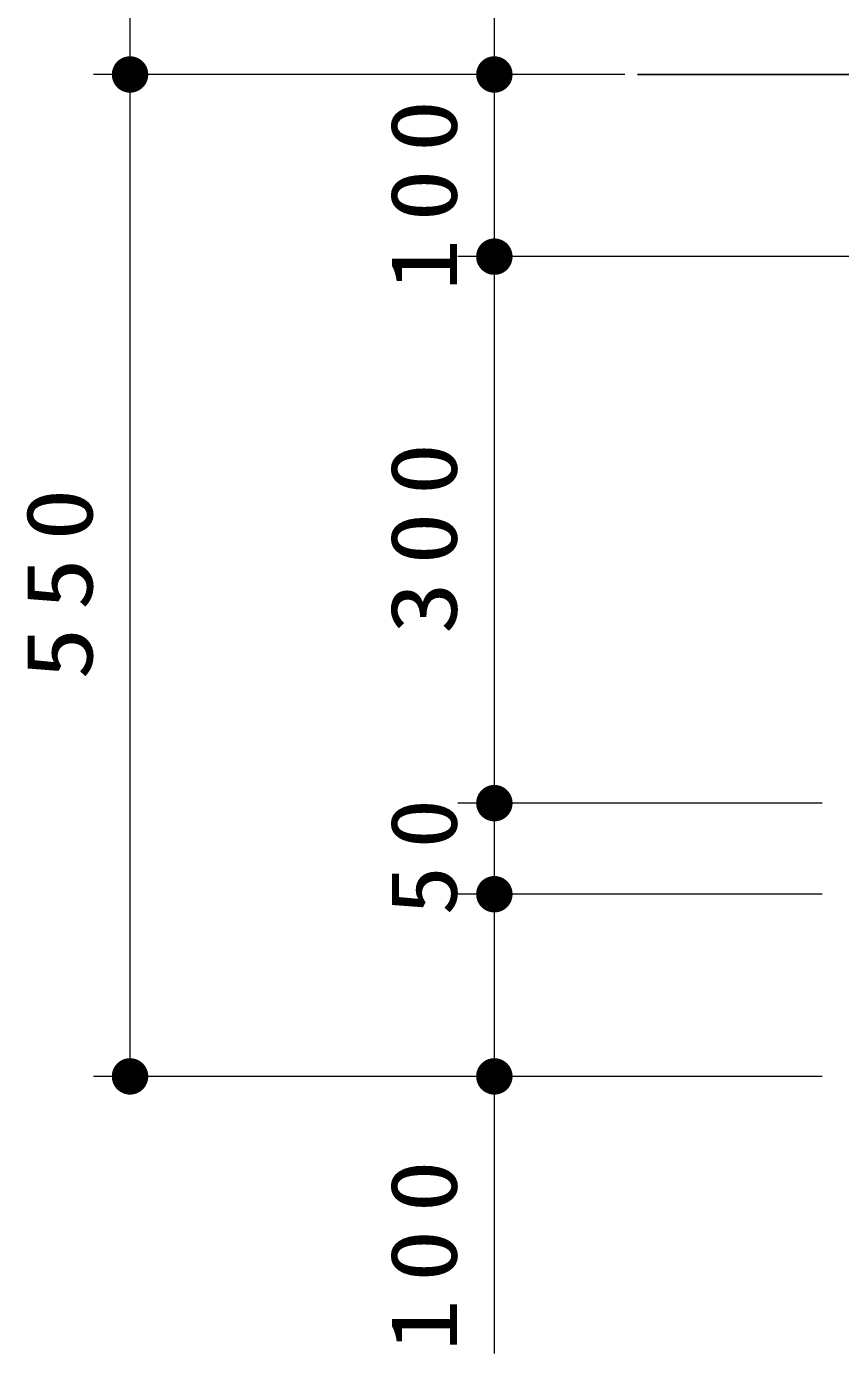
# Model space of a CAD drawing. Units: millimetres on the paper, scale 1:20. Extents: x -385 to 0, y 0 to 267.
# Drawn here: x -303.86 to -281.52, y 51.1 to 87.53 of the extents above; entities that cross this region are included whole.
import ezdxf

# ---------------------------------------------------------------- set-up
doc = ezdxf.new("R2010")
doc.units = ezdxf.units.MM
doc.layers.add('1_20', color=7, linetype='Continuous', lineweight=25)
doc.styles.add('ＭＳ ゴシック', font='')
doc.styles.get('ＭＳ ゴシック').set_extended_font_data('MS Gothic')

# ---------------------------------------------------------------- blocks, each defined once
blk = doc.blocks.new('filled_dot')
at = {"color": 0, "linetype": 'Continuous', "lineweight": -2, "const_width": 1.25}
blk.add_lwpolyline([(-0.625, 0, 1), (0.625, 0, 1)], format="xyb", close=True, dxfattribs=at)

msp = doc.modelspace()

# ---------------------------------------------------------------- linework, layer by layer
at = {"layer": '1_20', "lineweight": 13}
for p, q in [((-301.02, 86.21), (-301.02, 186.21)), ((-291.02, 86.21), (-291.02, 131.21)), ((-287.442, 86.21), (-302.02, 86.21)), ((-301.02, 58.71), (-301.02, 86.21)), ((-291.02, 81.21), (-291.02, 86.21)), ((-279.02, 81.21), (-292.02, 81.21)), ((-291.02, 66.21), (-291.02, 81.21)), ((-282.02, 66.21), (-292.02, 66.21)), ((-291.02, 63.71), (-291.02, 66.21)), ((-282.02, 63.71), (-292.02, 63.71)), ((-291.02, 51.105), (-291.02, 63.71)), ((-292.02, 58.71), (-302.02, 58.71)), ((-282.02, 58.71), (-292.02, 58.71))]:
    msp.add_line(p, q, dxfattribs=at)
at = {"layer": '1_20'}
msp.add_line((-272.533, 86.21), (-287.088, 86.21), dxfattribs=at)

# ---------------------------------------------------------------- block references
at = {"layer": '1_20', "lineweight": 13, "xscale": 0.4, "yscale": 0.4}
for p, rotation in [((-301.02, 86.21), 90), ((-301.02, 86.21), 270), ((-291.02, 86.21), 90), ((-291.02, 86.21), 270), ((-291.02, 81.21), 90), ((-291.02, 81.21), 270), ((-291.02, 66.21), 90), ((-291.02, 66.21), 270), ((-291.02, 63.71), 90), ((-291.02, 63.71), 270), ((-301.02, 58.71), 90), ((-291.02, 58.71), 90)]:
    msp.add_blockref('filled_dot', p, dxfattribs=dict(at, rotation=rotation))

# ---------------------------------------------------------------- texts
at = {"layer": '1_20', "char_height": 1.833, "attachment_point": 8, "rotation": 90, "style": 'ＭＳ ゴシック'}
for s, insert in [('\\T1.33;\\W1.15;100', (-292.02, 83.125)), ('\\T1.33;\\W1.15;300', (-292.02, 73.71)), ('\\T1.33;\\W1.15;550', (-302.02, 72.46)), ('\\T1.34;\\W1.1;50', (-292.02, 64.96)), ('\\T1.33;\\W1.15;100', (-292.02, 54.021))]:
    msp.add_mtext(s, dxfattribs=dict(at, insert=insert))

doc.saveas('drawing.dxf')
